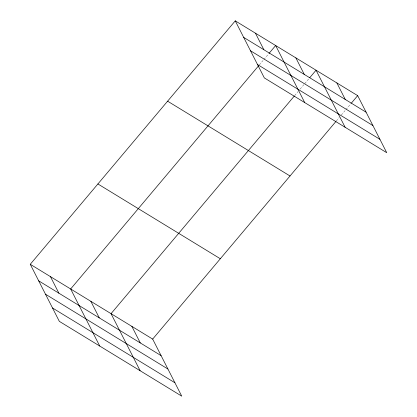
<?xml version="1.0" encoding="UTF-8"?>
<svg xmlns="http://www.w3.org/2000/svg" width="417" height="417" viewBox="0 0 417 417"><rect width="100%" height="100%" fill="white"/><g stroke="black" fill="none" stroke-linecap="round" stroke-linejoin="round"><path stroke-width="0.31" stroke-dasharray="2.08 1.56" d="M259.369 64.875L263.544 59.912M263.961 59.417L268.553 53.965M294.751 95.503L298.092 91.537M300.183 89.061L308.95 78.646M336.373 120.935L339.297 117.464M341.382 114.988L345.557 110.025M345.98 109.53L350.989 103.578"/><path stroke-width="0.63" d="M30.259 264.295L152.669 339.089L181.744 396.15L59.329 321.356L30.259 264.295L235.256 20.85L357.671 95.644L386.741 152.705L264.331 77.911L235.256 20.85M258.53 65.865L70.655 288.976L99.726 346.037M268.97 53.465L275.653 45.531L304.728 102.592M294.334 96.004L111.047 313.662L140.122 370.718M309.784 77.656L316.05 70.212L345.125 127.274M152.669 339.089L335.956 121.43M351.406 103.082L357.671 95.644M243.69 37.4L366.1 112.194M250.502 50.77L372.913 125.564M257.518 64.541L379.934 139.335M167.608 101.185L290.018 175.984M97.906 183.96L220.322 258.754M38.687 280.844L161.103 355.638M45.5 294.214L167.915 369.009M52.521 307.986L174.931 382.78M336.858 82.931L345.292 99.481M295.851 57.874L304.285 74.424M255.454 33.193L263.888 49.743M131.861 326.375L140.294 342.925M90.849 301.319L99.282 317.869M50.457 276.638L58.886 293.187"/></g></svg>
